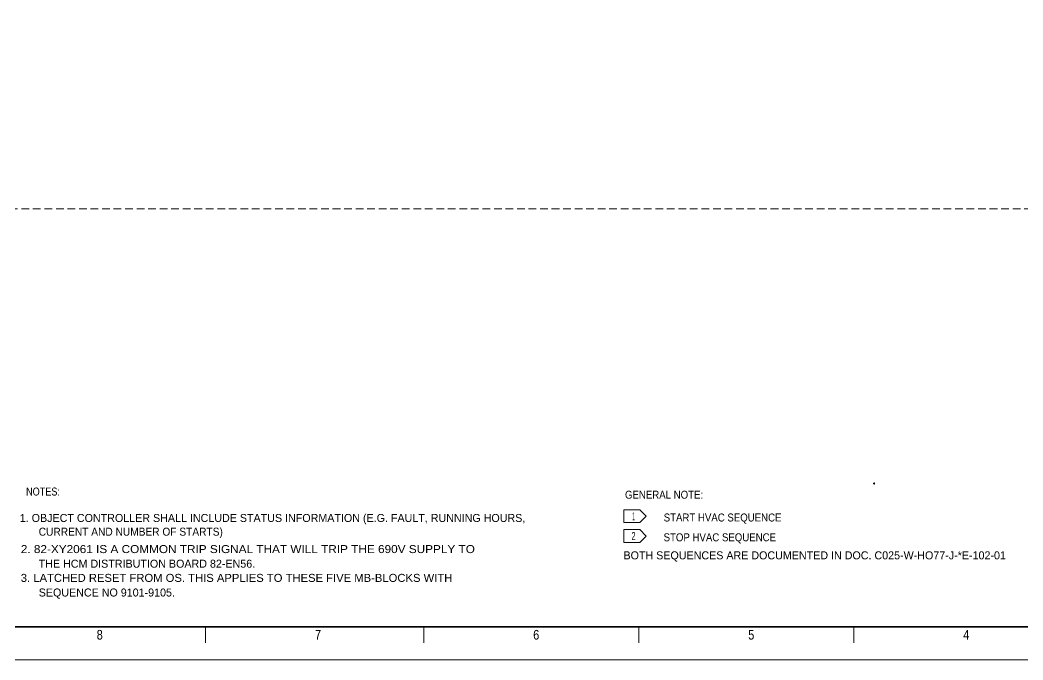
# Model space of a CAD drawing. Header units: millimetres. Extents: x 0 to 841, y 0 to 594.
# Drawn here: x 293.2 to 606.4, y 0 to 199.9 of the extents above; entities that cross this region are included whole.
import ezdxf
from ezdxf.enums import TextEntityAlignment as Align

# ---------------------------------------------------------------- set-up
doc = ezdxf.new("R2010")
doc.units = ezdxf.units.MM
doc.header["$LTSCALE"] = 0.8
doc.header["$PDMODE"] = 32
doc.header["$PDSIZE"] = 0.4
doc.linetypes.add('MEDIUM_DASHED', pattern=[4.5, 3, -1.5])
for name, color, linetype, lineweight in [('1', 7, 'Continuous', 13), ('12', 7, 'Continuous', 13), ('46', 7, 'MEDIUM_DASHED', 13), ('9', 7, 'Continuous', 13)]:
    doc.layers.add(name, color=color, linetype=linetype, lineweight=lineweight)

msp = doc.modelspace()

# ---------------------------------------------------------------- linework, layer by layer
at = {"layer": '1', "lineweight": 35}
msp.add_line((648.9504, 10.3819), (10.3331, 10.3819), dxfattribs=at)
at = {"layer": '1'}
for p, q in [((351.1362, 10.3819), (351.1362, 5.348)), ((419.2969, 10.3819), (419.2969, 5.348)), ((486.4551, 10.3819), (486.4551, 5.348)), ((553.6134, 10.3819), (553.6134, 5.348))]:
    msp.add_line(p, q, dxfattribs=at)
msp.add_point((559.8827, 55.1339), dxfattribs=at)
at = {"layer": '12'}
for p, q in [((481.7638, 46.9031), (481.7638, 42.9031)), ((481.7638, 46.9031), (486.7638, 46.9031)), ((481.7638, 40.7142), (481.7638, 36.7142)), ((481.7638, 40.7142), (486.7638, 40.7142))]:
    msp.add_line(p, q, dxfattribs=at)
msp.add_lwpolyline([(0, 594), (841, 594), (841, 0), (0, 0)], close=True, dxfattribs=at)
for points in [[(481.7638, 42.9031), (486.7638, 42.9031), (488.7638, 44.9031), (486.7638, 46.9031)], [(481.7638, 36.7142), (486.7638, 36.7142), (488.7638, 38.7142), (486.7638, 40.7142)]]:
    msp.add_lwpolyline(points, dxfattribs=at)
at = {"layer": '46'}
msp.add_line((200, 141), (617, 141), dxfattribs=at)
at = {"layer": '9'}
msp.add_lwpolyline([(0, 0), (841, 0), (841, 594), (0, 594)], close=True, dxfattribs=at)

# ---------------------------------------------------------------- texts
at = {"layer": '1', "width": 0.85}
for s, p in [('8', (318.0634, 6.3543)), ('6', (454.3846, 6.3543)), ('7', (386.224, 6.3543)), ('5', (521.5429, 6.3543)), ('4', (588.7012, 6.3543))]:
    msp.add_text(s, height=3.02, dxfattribs=at).set_placement(p, align=Align.CENTER)
at = {"layer": '12'}
for s, width, p in [('NOTES:', 0.85, (300.3386, 51.3638)), ('GENERAL NOTE:', 0.9, (494.3071, 50.3772)), ('1', 0.35, (484.7638, 43.6528)), ('START HVAC SEQUENCE', 0.9, (512.5827, 43.2591)), ('2', 0.6, (484.7638, 37.4638)), ('STOP HVAC SEQUENCE', 0.9, (511.7165, 37.0701))]:
    msp.add_text(s, height=2.5, dxfattribs=dict(at, width=width)).set_placement(p, align=Align.CENTER)
for s, p in [('1. OBJECT CONTROLLER SHALL INCLUDE STATUS INFORMATION (E.G. FAULT, RUNNING HOURS,', (293.0866, 43.1142)), ('THE HCM DISTRIBUTION BOARD 82-EN56.', (298.9921, 28.8228)), ('SEQUENCE NO 9101-9105.', (298.9921, 19.8228))]:
    msp.add_text(s, height=2.5, dxfattribs=at).set_placement(p)
for s, width, p in [('CURRENT AND NUMBER OF STARTS)', 0.95, (298.9921, 38.8228)), ('2. 82-XY2061 IS A COMMON TRIP SIGNAL THAT WILL TRIP THE 690V SUPPLY TO ', 1.1, (293.4016, 33.3898)), ('3. LATCHED RESET FROM OS. THIS APPLIES TO THESE FIVE MB-BLOCKS WITH ', 1.05, (293.4016, 24.3898))]:
    msp.add_text(s, height=2.5, dxfattribs=dict(at, width=width)).set_placement(p)
msp.add_text('BOTH SEQUENCES ARE DOCUMENTED IN DOC. C025-W-HO77-J-*E-102-01', height=2.5, dxfattribs=at).set_placement((541.3543, 31.4323), align=Align.CENTER)

doc.saveas('drawing.dxf')
